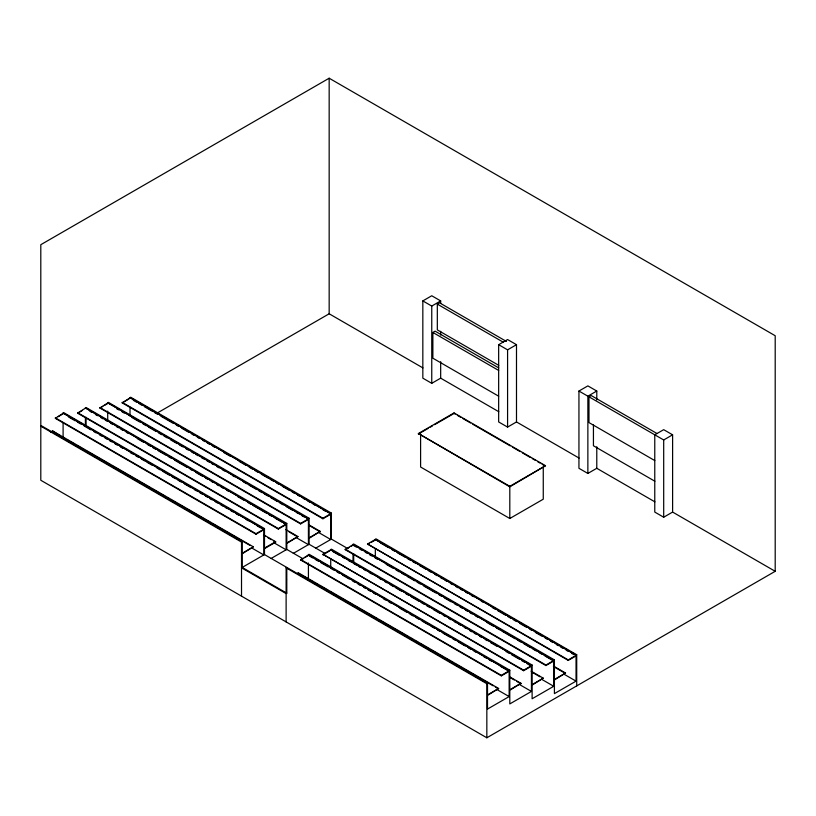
<?xml version="1.0" encoding="UTF-8"?>
<svg xmlns="http://www.w3.org/2000/svg" width="816" height="816" viewBox="0 0 816 816"><rect width="100%" height="100%" fill="white"/><g stroke="black" fill="none" stroke-linecap="round" stroke-linejoin="round"><path stroke-width="1.22" d="M329.164 78.214L40.8 244.698L40.8 480.267L486.836 737.786L775.2 571.302L775.2 335.733L329.164 78.214L329.164 313.783L157.141 413.1M63.097 413.059L263.823 529.196L63.097 413.059L63.77 412.672L264.486 528.554L264.486 548.128L275.635 541.681L275.635 542.201L264.486 548.638L264.486 554.564L241.516 567.824L286.12 593.579L286.793 593.191L286.793 579.544M251.685 547.944L263.823 554.951L263.823 529.706L256.01 534.215L55.294 418.333L63.097 413.314M58.222 416.65L63.097 413.824M85.405 407.908L286.12 524.045L85.405 407.908L86.078 407.521L286.793 523.403L286.793 542.977L297.942 536.54L286.793 543.487L286.793 549.413L303.103 558.838M273.992 542.793L286.12 549.8L286.12 524.566L278.317 529.064L77.602 413.182L85.405 408.163M78.571 412.621L82.477 410.366M50.592 432.123L52.622 430.95L253.337 546.832L242.189 553.789L242.189 567.436L286.793 593.191M107.702 402.757L308.417 518.894L107.702 402.757L108.375 402.37L309.091 518.252L309.091 537.826L320.239 531.389L309.091 538.336L309.091 544.262L325.411 553.687M296.29 537.642L308.417 544.649L308.417 519.415L300.614 523.913L99.899 408.031L107.702 403.012M99.899 408.031L102.826 406.348M104.774 405.215L107.702 403.532M130.009 397.606L330.725 513.743L130.009 397.606L130.672 397.219L331.398 513.101L331.398 539.111L347.708 548.536M318.597 532.491L330.725 539.498L330.725 514.264L322.922 518.772L122.206 402.88L130.009 397.861M122.206 402.88L129.03 398.942M498.8 411.723L440.671 378.165L431.756 383.316L422.831 378.165L422.831 300.91L431.756 295.759L440.671 300.91L440.671 303.44M422.831 300.91L431.756 306.061L440.671 300.91M498.749 365.344L437.325 329.878L437.325 304.123L439.559 302.838L506.461 341.465M498.678 396.199L432.868 358.204L432.868 332.449L435.101 331.163L498.709 367.894M516.497 421.943L507.583 427.094L498.658 421.943L498.658 344.689L507.583 339.538L516.497 344.689L516.497 421.943L579.085 458.072M498.658 344.689L507.583 349.84L516.497 344.689M418.373 433.531L454.053 412.927L545.496 465.722L509.806 486.836L418.373 433.531L509.806 486.316L545.496 465.722M418.373 434.041L428.104 428.42M430.267 427.176L432.429 425.932M434.591 424.677L454.053 413.447L455.165 414.089M263.823 528.941L264.486 528.554M242.189 541.681L41.473 425.799L40.8 426.187L241.516 542.069L242.189 541.681L242.189 553.279L253.337 546.832M55.294 417.823L256.01 533.705L263.823 529.196M286.12 523.79L286.793 523.403M77.602 412.672L278.317 528.554L286.12 524.045M308.417 518.639L309.091 518.252M99.899 407.521L300.614 523.403L308.417 518.894M330.725 513.488L331.398 513.101M122.206 402.37L322.922 518.252L330.725 513.743M270.973 558.542L286.793 549.413M293.281 553.391L309.091 544.262M654.911 501.86L596.782 468.292L587.867 473.443L578.942 468.292L578.942 391.037L587.867 385.886L596.782 391.037L596.782 399.901M315.578 548.24L331.398 539.111M308.417 554.686L509.143 670.834L308.417 554.686L309.091 554.309L509.806 670.191L509.806 689.755L520.955 683.318L509.806 690.275L509.806 703.922L531.44 691.427L531.44 666.193L523.637 670.701L322.922 554.309L330.725 549.8L531.44 665.428L330.725 549.8M286.12 621.904L286.12 567.824L286.793 567.436L286.793 579.023M297.942 573.107L297.942 572.587L498.658 688.469L487.509 695.426L487.509 709.073L509.143 696.578L509.143 671.344L501.33 675.852L300.614 559.97L308.417 554.951M300.614 559.97L302.573 558.848M304.521 557.716L308.417 555.461M578.942 391.037L587.867 396.188L596.782 391.037M654.789 460.581L588.979 422.586L588.979 396.831L591.212 395.546L657.023 433.541M330.725 549.535L331.398 549.158L532.114 665.04L532.114 684.604L543.262 678.167L532.114 685.124L532.114 698.771L553.738 686.287L553.738 661.042L544.925 655.952M322.922 554.819L329.746 550.871M353.022 544.394L553.738 660.532L353.022 544.394L353.695 544.007L554.411 659.889L554.411 679.463L565.559 673.016L554.411 679.973L554.411 693.62L576.045 681.136L576.045 655.891L568.242 660.399L367.526 544.007L375.329 539.498L576.045 655.126L375.329 539.498M553.738 661.042L545.935 665.55L345.219 549.668L353.022 544.649M345.219 549.668L349.126 547.414M351.074 546.292L353.022 545.159L356.337 547.077M375.329 539.243L375.992 538.856L576.718 654.738L576.718 685.899M367.526 544.517L369.475 543.395M371.423 542.263L375.329 540.008M420.597 434.041L420.597 467.007L509.806 518.507L543.262 499.198L543.262 467.497M588.979 396.831L663.694 439.967L672.608 434.816L672.608 512.071L775.2 571.302M672.608 434.816L663.694 429.665L654.769 434.816L654.769 512.071L663.694 517.222L672.608 512.071M509.143 670.568L509.806 670.191M286.12 567.824L486.836 683.706L487.509 683.318L487.509 694.906L498.658 688.469M300.614 559.45L501.33 675.342L509.143 670.834M531.44 665.428L532.114 665.04M322.922 554.309L523.637 670.191L531.44 665.683M553.738 660.277L554.411 659.889M345.219 549.158L545.935 665.04L553.738 660.532M576.045 655.126L576.718 654.738M367.526 544.007L568.242 659.889L576.045 655.381M437.325 304.123L503.135 342.118M432.868 332.449L498.678 370.444M654.86 481.226L593.436 445.76L593.436 424.912M329.164 313.783L422.923 367.914M457.368 415.354L460.673 417.262M462.876 418.537L470.587 422.984M472.79 424.259L510.235 445.883M512.438 447.148L520.149 451.605M522.352 452.87L530.063 457.327M532.256 458.592L535.561 460.499M537.764 461.774L539.968 463.049M542.171 464.314L544.374 465.589M133.314 400.289L136.629 402.196M138.832 403.471L142.137 405.379M144.34 406.654L152.062 411.111M154.265 412.386L157.58 414.293M160.885 416.211L173.023 423.208M176.327 425.116L178.531 426.391M181.846 428.308L188.455 432.123M191.77 434.03L193.973 435.305M197.278 437.213L199.481 438.488M202.796 440.405L205 441.67M207.203 442.945L209.416 444.22M212.721 446.128L214.924 447.403M223.747 452.503L230.367 456.317M239.19 461.417L245.81 465.232M249.115 467.14L252.419 469.057M254.633 470.322L257.938 472.24M261.242 474.147L267.862 477.972M270.065 479.237L273.38 481.154M276.685 483.062L278.888 484.337M282.203 486.244L288.813 490.069M292.128 491.977L294.331 493.252M297.636 495.159L299.849 496.434M303.154 498.341L305.357 499.616M307.561 500.891L309.774 502.166M313.079 504.074L315.282 505.349M323.003 509.806L325.207 511.081M380.837 543.191L388.559 547.648M391.874 549.566L395.179 551.473M397.382 552.748L405.103 557.206M407.306 558.481L410.621 560.388M412.825 561.663L416.129 563.57M419.444 565.478L426.054 569.303M428.267 570.578L431.572 572.485M434.877 574.393L437.09 575.668M440.395 577.575L442.598 578.85M444.802 580.125L447.015 581.4M450.32 583.307L452.523 584.582M455.838 586.49L458.041 587.765M460.244 589.04L462.448 590.315M465.763 592.222L467.966 593.497M471.271 595.405L473.484 596.68M481.205 601.137L483.409 602.412M492.232 607.502L495.536 609.419M497.74 610.684L505.461 615.142M507.664 616.417L510.979 618.324M513.182 619.599L516.487 621.517M519.802 623.424L526.412 627.239M529.727 629.156L531.93 630.421M535.235 632.339L541.855 636.154M545.17 638.071L547.373 639.336M550.678 641.254L552.881 642.529M556.196 644.436L558.399 645.711M560.602 646.986L562.805 648.251M566.12 650.168L568.324 651.433M571.628 653.351L573.842 654.626M116.525 408.622L118.738 409.897M122.043 411.805L124.246 413.08M131.968 417.537L139.689 421.994M142.994 423.902L146.309 425.809M148.512 427.084L156.233 431.542M158.437 432.817L161.741 434.724M163.955 435.999L167.26 437.906M170.564 439.824L177.184 443.639M179.387 444.914L182.702 446.821M186.007 448.739L188.21 450.004M191.525 451.921L193.729 453.196M195.932 454.461L198.135 455.736M201.45 457.654L203.653 458.918M206.958 460.836L209.171 462.111M211.375 463.376L213.578 464.651M216.883 466.558L219.096 467.833M222.401 469.751L224.604 471.016M232.325 475.473L234.529 476.748M243.352 481.848L246.667 483.755M248.87 485.03L256.591 489.488M258.794 490.763L262.099 492.67M264.313 493.945L267.617 495.853M270.922 497.76L277.542 501.585M279.745 502.86L283.06 504.767M286.365 506.675L292.985 510.5M296.29 512.407L298.493 513.682M301.808 515.59L304.011 516.865M359.642 548.984L361.845 550.259M365.16 552.167L367.363 553.442M369.566 554.717L371.77 555.982M375.085 557.899L377.288 559.174M386.111 564.264L392.731 568.089M396.035 569.996L399.34 571.904M401.554 573.179L404.858 575.086M407.062 576.361L414.783 580.819M416.986 582.094L420.301 584.001M423.606 585.908L435.734 592.916M439.049 594.823L441.252 596.098M444.557 598.006L451.177 601.831M454.492 603.738L456.695 605.013M460 606.92L462.203 608.195M465.518 610.103L467.721 611.378M469.924 612.653L472.138 613.928M475.442 615.835L477.646 617.11M486.469 622.21L493.088 626.025M496.393 627.932L499.708 629.85M501.911 631.115L515.141 638.765M517.344 640.03L520.659 641.947M523.964 643.855L530.584 647.669M532.787 648.944L536.102 650.862M539.407 652.769L541.61 654.044M309.213 525.014L320.239 531.389M553.432 666.019L565.559 673.016M309.213 525.535L320.239 531.899M553.432 666.529L564.458 672.894M563.917 674.128L576.045 681.136M89.811 411.223L92.024 412.498M95.329 414.406L97.532 415.681M100.847 417.588L103.051 418.863M105.254 420.138L107.457 421.413M110.772 423.32L112.975 424.595M116.28 426.503L118.493 427.778M120.697 429.053L122.9 430.328M126.205 432.235L128.418 433.51M137.241 438.6L143.851 442.425M147.166 444.332L150.47 446.24M152.674 447.515L155.989 449.432M158.192 450.697L165.913 455.155M168.116 456.43L171.421 458.347M174.736 460.255L186.864 467.252M190.169 469.169L192.382 470.444M195.687 472.352L202.307 476.167M205.612 478.084L207.815 479.349M211.13 481.267L213.333 482.542M216.638 484.449L218.851 485.724M221.054 486.999L223.258 488.264M226.562 490.181L228.776 491.456M237.599 496.546L244.208 500.361M247.523 502.279L250.828 504.186M253.031 505.461L266.271 513.101M268.474 514.376L271.779 516.283M275.094 518.191L281.714 522.016M283.917 523.291L286.12 524.566M332.928 551.585L339.548 555.41M342.853 557.318L345.066 558.593M348.371 560.5L350.574 561.775M353.879 563.683L356.092 564.958M358.295 566.233L360.499 567.508M363.814 569.415L366.017 570.69M369.322 572.597L371.525 573.872M379.246 578.33L381.46 579.605M384.764 581.512L386.968 582.787M390.272 584.695L393.587 586.602M395.791 587.877L401.309 591.059M405.715 593.609L409.03 595.517M411.233 596.792L418.955 601.249M421.158 602.524L424.463 604.432M426.666 605.707L429.981 607.614M433.286 609.532L439.906 613.346M443.21 615.254L445.424 616.529M448.729 618.446L450.932 619.711M454.247 621.629L456.45 622.894M458.653 624.169L460.856 625.444M464.171 627.351L466.375 628.626M469.679 630.544L471.883 631.808M474.096 633.083L476.299 634.358M479.604 636.266L481.817 637.541M485.122 639.448L487.325 640.723M490.64 642.641L497.25 646.456M506.073 651.556L509.388 653.463M511.591 654.738L519.313 659.195M521.516 660.46L524.821 662.378M527.034 663.653L530.339 665.56M285.814 529.533L297.942 536.54M531.134 671.17L543.262 678.167M289.119 531.961L296.84 536.418M532.236 672.323L539.947 676.78M541.61 679.279L553.738 686.287M68.615 417.017L75.235 420.832M77.438 422.107L80.743 424.014M84.058 425.921L90.668 429.746M93.983 431.654L96.186 432.929M99.491 434.836L101.704 436.111M105.009 438.029L107.212 439.294M109.426 440.569L111.629 441.844M114.934 443.751L117.137 445.026M120.452 446.933L122.655 448.208M130.376 452.666L132.58 453.941M135.884 455.848L138.098 457.123M141.403 459.031L144.707 460.948M146.921 462.223L152.429 465.406M156.845 467.945L160.15 469.863M162.353 471.138L170.075 475.585M172.278 476.86L175.593 478.778M177.796 480.043L181.101 481.96M184.416 483.868L191.036 487.693M194.341 489.6L196.544 490.875M199.859 492.782L202.062 494.057M205.367 495.965L207.57 497.24M209.783 498.515L211.987 499.79M215.291 501.697L217.495 502.972M220.81 504.88L223.013 506.155M225.216 507.43L227.429 508.705M230.734 510.612L232.937 511.887M236.252 513.794L238.456 515.069M246.177 519.527L248.38 520.802M257.203 525.892L260.508 527.799M309.529 556.104L312.834 558.011M315.037 559.286L318.352 561.194M320.555 562.469L328.277 566.926M330.48 568.201L333.785 570.109M337.1 572.016L339.303 573.291M342.608 575.198L349.228 579.023M352.532 580.931L354.746 582.206M358.051 584.113L360.254 585.388M363.569 587.296L365.772 588.571M367.975 589.846L370.178 591.121M373.493 593.028L375.697 594.303M383.418 598.76L385.621 600.035M388.926 601.943L391.139 603.218M399.962 608.308L406.572 612.133M409.887 614.04L413.192 615.947M415.395 617.222L418.71 619.13M422.015 621.047L428.635 624.862M430.838 626.137L434.143 628.045M437.458 629.962L439.661 631.237M442.966 633.145L449.585 636.959M452.89 638.877L455.104 640.142M458.408 642.059L465.028 645.874M468.333 647.792L470.536 649.057M473.851 650.974L476.054 652.249M483.776 656.696L485.979 657.971M489.284 659.889L491.497 661.154M500.32 666.254L506.93 670.069M263.507 534.684L275.635 541.681M509.929 676.954L520.955 683.318M263.507 535.194L265.71 536.469M267.923 537.744L271.228 539.651M273.431 540.926L275.635 542.201M509.929 677.464L514.345 680.014M516.548 681.289L520.955 683.839M519.313 684.43L531.44 691.427M59.242 435.285L52.622 430.95M61.445 436.56L64.75 438.478M66.953 439.742L69.166 441.017M71.369 442.292L74.674 444.2M76.877 445.475L84.599 449.932M86.812 451.207L109.966 464.579M112.169 465.854L139.74 481.766M141.953 483.041L149.675 487.499M151.878 488.774L165.107 496.414M167.311 497.689L169.524 498.964M171.727 500.239L175.032 502.146M177.245 503.421L184.957 507.878M187.17 509.143L210.324 522.515M212.527 523.79L250.033 545.445M300.145 574.372L307.867 578.83M310.07 580.105L312.273 581.38M314.486 582.655L317.791 584.562M319.994 585.837L327.716 590.294M329.919 591.569L337.64 596.027M339.844 597.302L353.083 604.942M355.286 606.217L377.349 618.946M379.552 620.221L392.782 627.861M394.995 629.136L408.224 636.776M410.428 638.051L412.631 639.326M414.844 640.591L418.149 642.508M420.352 643.783L428.074 648.241M430.277 649.505L437.998 653.963M440.212 655.238L443.516 657.145M445.72 658.42L453.441 662.878M455.644 664.153L493.139 685.807M495.353 687.072L497.556 688.347M264.486 554.564L487.509 683.318M497.005 689.581L509.143 696.578M663.694 439.967L663.694 517.222M596.782 446.76L596.782 468.292M587.867 396.188L587.867 473.443M568.242 659.889L568.242 660.399M545.935 665.04L545.935 665.55M523.637 670.191L523.637 670.701M509.806 485.551L509.806 518.507M507.583 349.84L507.583 427.094M501.33 675.342L501.33 675.852M486.836 683.706L486.836 737.786M454.053 412.927L454.053 413.447M440.671 331.306L440.671 335.101M440.671 361.702L440.671 378.165M431.756 306.061L431.756 383.316M375.329 548.842L375.329 556.42M353.695 553.789L353.695 562.357M353.022 553.993L353.022 562.826M330.725 559.144L330.725 567.977M322.922 518.252L322.922 518.772M308.417 563.03L308.417 579.442M300.614 523.403L300.614 523.913M278.317 528.554L278.317 529.064M256.01 533.705L256.01 534.215M241.516 542.069L241.516 596.149M130.009 407.215L130.009 416.048M107.702 411.101L107.702 421.199M86.078 417.302L86.078 425.87M85.405 417.506L85.405 426.34M63.097 422.657L63.097 437.804"/></g></svg>
